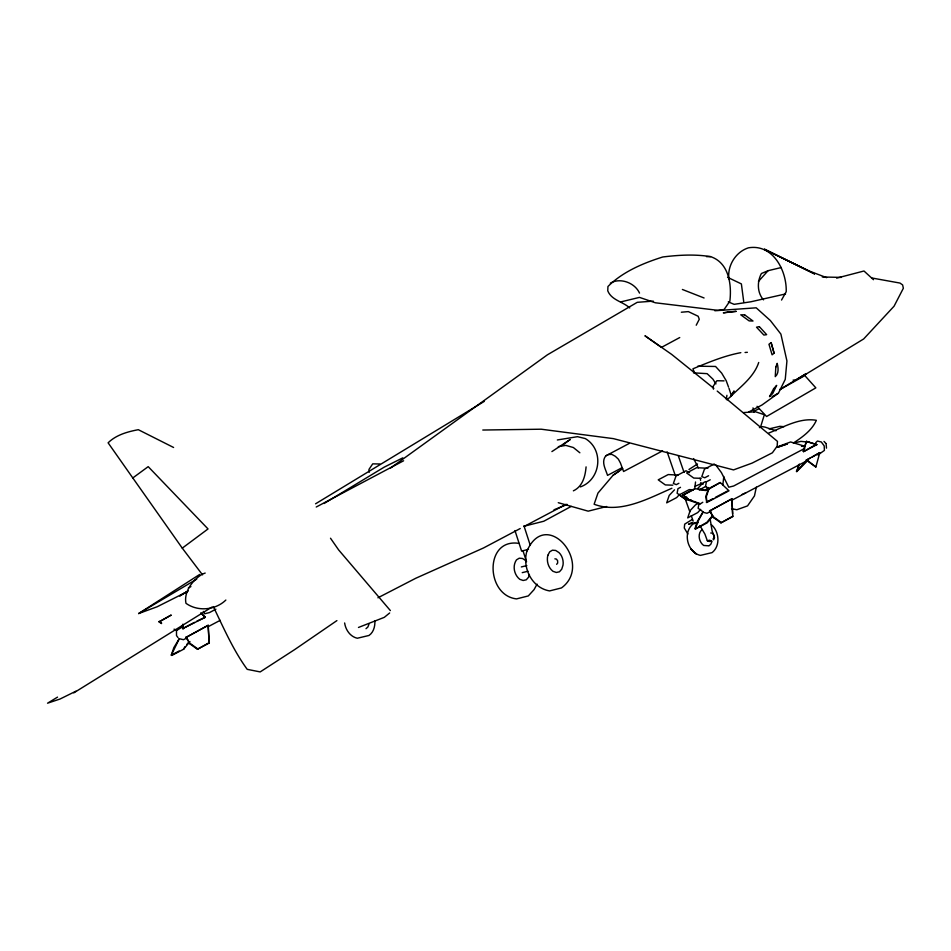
<?xml version="1.0" encoding="UTF-8"?>
<svg xmlns="http://www.w3.org/2000/svg" width="951" height="951" viewBox="0 0 951 951"><rect width="100%" height="100%" fill="white"/><g stroke="black" fill="none" stroke-linecap="round" stroke-linejoin="round"><path stroke-width="1.43" d="M176.482 630.335L176.517 635.589L178.027 637.622M374.884 620.634C375.146 626.103 373.755 632.213 368.988 635.47L357.303 638.24C350.206 636.671 345.605 629.835 344.631 622.964M694.729 488.945L695.538 481.991M722.843 484.867L723.818 476.51M726.35 399.491L726.909 395.319M586.078 466.882C585.269 476.237 582.701 486.496 573.382 490.835M698.973 503.721L698.141 508.274L702.896 511.721M756.33 487.15L754.464 495.911L747.545 505.884L736.823 509.748L731.545 508.69M758.72 362.474C754 376.798 741.055 386.379 730.558 396.496L734.077 390.98L731.45 395.901L726.992 399.789M815.863 467L819.798 452.64L806.305 460.141L815.863 467L806.472 459.642M529.422 574.463L528.566 577.198L526.272 579.801L523.157 580.49L519.793 579.325C514.099 574.88 512.244 565.893 516.488 559.866L519.222 558.201L522.515 558.475L525.82 560.626M537.077 584.128L534.082 589.608L528.304 595.932L516.548 598.892C485.438 595.397 484.225 537.707 519.163 543.413M702.777 502.271L699.995 504.137L689.867 500.547L682.877 494.9L694.717 488.671L707.829 490.229M689.867 500.547L682.877 494.9M694.919 528.661L697.452 521.184L702.944 512.137L697.927 521.528L695.395 529.006L706.771 522.432L712.287 515.846M706.783 502.508L705.88 496.232L708.4 488.755L720.252 482.526L708.875 489.099L706.355 496.577L706.783 502.508L729.001 490.823L720.252 482.526M709.553 511.008L731.949 498.823L732.781 516.631L720.929 522.86L713.761 517.713L709.553 511.008L731.949 498.823M713.761 517.713L709.719 510.509M720.929 522.86L732.948 516.131M807.601 460.605L796.795 471.601L798.424 465.015M803.06 451.297L806.424 441.323L816.861 444.64L803.536 451.642L816.374 444.295M796.795 471.601L799.327 464.112M803.536 451.642L806.424 441.323M819.798 452.64L812.356 456.955M159.079 621.871L171.025 615.154L159.079 621.871L161.468 623.583M176.399 630.584L181.76 627.351M171.299 655.132L173.843 647.631L179.335 638.585L171.299 655.132L179.145 650.983M185.98 637.432L208.233 625.283L209.196 643.054L197.416 649.26L190.236 644.124L185.98 637.432L208.233 625.283M190.236 644.124L186.158 636.932M197.416 649.26L209.363 642.555M760.812 426.214L764.354 414.719L755.51 411.771L743.432 412.591M671.882 488.267C648.261 498.538 620.254 514.134 594.125 504.244L597.953 493.094L613.133 475.215L622.727 468.665M763.498 299.862C757.139 292.825 757.02 281.674 761.394 273.519L768.075 270.69L781.377 267.504M368.976 624.189L367.859 627.03L366.004 628.694M711.954 541.357L710.837 544.198L708.982 545.874M713.619 539.811L714.498 537.66L712.121 530.908L710.195 519.329M748.853 411.926L761.977 404.995L778.429 393.179L785.253 379.354L786.929 360.964L780.89 334.098L770.358 320.546L756.211 307.815L714.867 310.751M696.227 325.218L699.27 319.274L698.165 316.255L688.334 311.607L681.332 312.225M629.098 443.511L605.763 455.862C600.961 461.936 605.621 469.164 607.534 475.381L621.835 467.821M781.544 300.041L786.215 291.695C786.822 270.619 772.949 243.694 748.473 247.819C735.682 251.849 727.206 265.757 728.906 278.893M620.741 301.919L639.476 297.39L655.37 302.787L717.969 310.347L724.127 309.491L729.857 301.158C731.866 284.492 728.858 262.595 710.516 256.627C694.658 254.083 678.645 255.023 662.776 256.984C643.126 263.142 622.584 271.831 607.939 286.513L607.76 290.816C611.529 300.302 622.857 301.562 629.74 307.946M184.91 646.716L183.555 649.26L189.974 641.568M186.741 644.516L188.571 642.329M695.395 529.006L707.247 522.777L712.763 516.191M758.47 281.389L768.075 270.69M679.632 494.33L676.684 497.563L666.687 502.853L669.195 495.435L674.497 489.813M705.119 490.692L708.067 487.471M700.649 509.367L697.701 512.601L687.716 517.891L690.224 510.485L695.526 504.85L698.082 503.495M697.63 488.576L702.932 482.942L705.487 481.586M713.024 539.146L714.13 537.434L713.88 534.997L712.537 533.154L710.73 533.012M796.32 471.256L807.114 460.26M702.195 529.493C697.202 533.487 698.866 541.939 703.657 545.458L708.21 545.779M815.72 442.714L817.444 441.026L821.319 441.989L824.196 445.888L824.41 450.417L817.908 454.994M389.648 612.967L384.311 617.342L358.468 627.458M774.09 353.201L772.093 354.818L768.967 344.262L771.118 342.61L774.09 353.201L771.118 342.61M556.656 564.323L557.666 563.04L557.619 560.686L556.383 559.069L554.885 558.831M57.547 697.119L47.55 703.193L60.068 699.009L75.961 691.175M551.901 451.582L570.231 439.469L563.491 444.414M182.271 548.145L208.031 528.946L148.201 466.644L132.795 477.949L182.271 548.145L202.539 574.88M390.172 468.296L547.384 354.83L637.241 302.323L653.278 301.122M225.851 600.057C215.413 610.245 197.76 611.814 185.968 603.303C183.626 592.069 192.518 580.253 201.612 574.606M336.904 620.611L294.572 649.652L260.194 671.917L247.201 669.338C233.209 650.092 223.64 627.945 213.309 606.595M613.133 475.215L618.649 471.458M580.419 486.9C600.984 479.542 604.17 449.68 585.281 438.566L577.507 436.675L557.345 439.968M703.253 484.035L701.767 484.261L700.78 482.502M793.11 380.103L795.737 380.138L806.258 373.6L779.868 389.518M187.383 591.581L157.105 606.786L138.656 613.55L199.651 574.463M688.952 469.485L697.523 463.981M793.348 443.047C802.359 437.139 811.928 430.387 816.362 420.306C799.684 417.453 783.743 427.058 768.729 433.074M212.014 607.035L73.75 692.887M799.149 378.32L863.663 338.96L894.071 306.198L903.355 288.26L902.618 284.92L899.979 283.065L872.019 278.025M484.249 401.393L315.566 503.804M324.089 503.495L384.24 467.119L402.808 457.859M187.335 591.379L179.68 595.932L188.286 590.928M138.656 613.55L196.714 579.147M779.844 389.637L804.831 375.586L815.839 387.853L766.577 416.502L757.055 406.303M772.093 396.674L778.429 393.179M692.376 519.412L684.684 524.144L684.28 528.007L687.894 533.998M740.829 352.666C724.234 355.733 708.4 362.426 692.922 368.81L694.527 372.816M571.206 506.419L543.817 521.231L523.739 526.295M661.837 347.186L679.739 337.546M316.243 507.014L403.616 460.771M188.346 587.944L190.901 586.589M215.901 609.187L209.434 612.599L204.572 613.775L203.276 611.374M662.585 450.869L623.583 471.506L620.432 462.982L618.376 459.178L615.333 456.302L611.85 454.388L608.569 454.495L605.763 455.862M520.209 528.542L483.512 547.966L415.825 578.232L377.939 597.787M524.144 526.462L566.083 504.268M714.26 463.981L704.453 469.176L701.802 476.617L704.75 477.771L708.59 475.738M678.871 483.286L676.316 484.641L673.367 483.477L676.018 476.035L686.004 470.745L689.534 472.635M680.512 487.328L677.956 488.683L677.112 493.236L684.256 498.407L686.717 497.111M710.231 479.78L706.391 481.812L705.547 486.365L709.125 488.957M699.496 489.777L705.63 486.532M804.641 448.432L733.625 486.02L728.751 487.197L721.44 472.635L715.532 464.659M182.497 625.021L182.735 628.587L194.432 622.429M197.023 621.051L205.297 617.282L182.735 628.587M187.395 637.645L183.46 639.714L179.573 638.763M208.376 626.578L220.168 620.349M171.774 655.477L183.555 649.26M754.107 411.248L759.255 408.55M682.699 495.4L693.374 489.789M706.308 502.164L712.846 498.728M715.461 497.349L727.218 491.168M806.305 460.141L809.943 458.227M710.968 511.222L707.045 513.278L703.181 512.316M731.83 500.25L807.47 460.486M610.316 283.196C620.159 277.276 634.899 282.768 639.512 293.098M692.102 522.432L688.572 524.215L695.359 522.575M567.236 504.434L553.993 509.795M695.122 486.246L701.672 483.465M742.184 494.377L745.655 492.915M202.67 574L205.19 573.061M759.409 427.617L762.167 426.595L765.008 427.106L776.016 430.779M776.824 447.089L790.638 441.965L804.475 446.15M777.752 447.243L787.202 443.974M777.383 447.291L787.155 443.974M528.494 549.309L521.624 551.152L514.966 530.551M836.63 278.132L863.995 270.999L873.47 279.701M606.655 506.514L588.182 511.162L558.273 502.699M698.105 522.693L693.184 523.894C682.438 532.263 687.228 552.293 700.376 555.396L712.061 552.626C720.632 546.005 719.301 531.324 711.336 524.702M521.326 566.939L526.83 565.607M522.23 572.645L527.971 571.254M707.33 540.762L709.553 540.227L711.562 540.917L709.339 541.464L707.33 540.762L704.929 534.129L699.9 525.618M769.038 428.889L779.915 426.321L783.909 426.702M794.144 442.964L800.944 441.371L808.956 442.215M785.526 293.954L750.874 301.776L734.136 304.332L728.276 301.895M558.344 446.661L565.821 445.389L573.37 447.529L579.86 452.783M745.061 352.488L747.367 352.31M482.787 430.03L541.226 429.21L613.419 438.637L733.53 469.901L752.205 463.066L772.367 452.807L777.145 446.221L777.478 441.395L717.209 391.075M801.657 445.817L804.522 445.805M801.491 446.316L804.356 446.304M706.51 256.627L710.516 256.627M822.294 277.003L841.302 277.395M701.232 478.329L693.766 478.068L686.646 472.98L696.643 467.69L707.889 468.272M672.797 485.188L665.331 484.927L658.223 479.839L668.208 474.561L678.051 475.06M691.329 500.143L686.349 499.976L679.24 494.889L689.225 489.599L693.445 489.813M697.772 366.194L715.556 366.468L721.654 373.089L726.207 380.721L728.525 387.045M724.08 380.875L716.911 380.733L713.179 386.296L713.452 389.173M379.865 463.993L372.709 463.85L368.964 469.425L369.238 472.29M698.926 489.694L703.288 490.205M693.493 372.84L707.128 373.66L712.905 379.128L715.96 383.895M806.912 441.656L816.861 444.64M174.033 629.193L176.565 630.085M690.034 500.048L700.174 503.638M826.609 277.644L809.456 271.118L764.497 249.281L814.508 273.864L764.497 249.281M682.39 289.473L704.073 297.984M727.574 277.323L741.376 283.909L743.813 302.442M173.593 447.481L138.311 429.697C127.458 431.742 116.153 434.892 108.105 442.821L132.795 477.949M660.862 346.949L644.944 335.762L671.703 354.426L713.785 388.317M159.245 621.372L161.646 623.083M190.402 643.625L197.594 648.76M713.928 517.213L721.096 522.361M201.22 613.288L205.297 617.282M200.744 612.943L204.822 616.949M824.006 441.407L825.837 443.332M390.374 610.578L338.615 549.892L330.508 538.23M693.636 458.584L698.296 467.844M685.029 498.383L689.82 511.745M691.27 515.751L693.184 521.089M678.277 455.695L684.066 472.421M667.138 451.856L675.317 475.607M728.989 388.305L731.45 395.901M524.037 526.058L530.254 545.292M522.919 550.546L526.545 561.768M826.11 443.701L826.478 448.147M753.002 407.896L753.905 412.223M208.067 625.782L209.196 643.054M182.901 624.177L183.21 628.932M731.771 499.323L732.615 513.742M700.067 478.21A12.327 8.951 62.1 0 1 700.59 480.362M775.826 367.038L775.255 376.644C779.059 373.422 778.287 367.621 777.181 363.353L775.826 367.038M547.835 555.301C546.409 561.078 548.204 567.604 552.971 571.313L556.335 572.478L559.45 571.789L561.744 569.185L563.028 565.084A10.723 7.251 76.4 0 0 559.01 552.614L555.705 550.463L552.412 550.189L549.666 551.853L547.835 555.301M526.878 551.164C522.087 567.723 531.811 587.873 549.583 590.916L561.482 587.92C594.042 564.109 546.456 506.574 526.878 551.164M773.615 388.745L769.537 396.65L772.747 393.429L776.67 385.369L773.615 388.745M759.362 326.657L756.509 327.18L763.879 335.061L766.661 334.657L759.362 326.657M727.895 312.094L723.342 312.843L736.24 311.334L727.895 312.094M744.609 314.817L740.746 314.817L749.162 320.903L753.002 321.022L744.609 314.817M695.977 553.755L691.234 549.309L695.977 553.755"/></g></svg>
